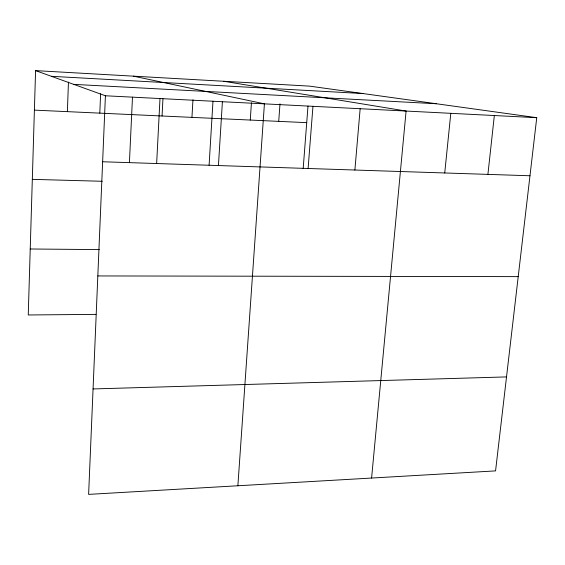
<?xml version="1.0" encoding="UTF-8"?>
<svg xmlns="http://www.w3.org/2000/svg" width="565" height="565" viewBox="0 0 565 565"><rect width="100%" height="100%" fill="white"/><g stroke="black" fill="none" stroke-linecap="round" stroke-linejoin="round"><path stroke-width="0.85" d="M35.581 70.618L105.415 95.775L88.62 494.382L495.562 470.892L536.75 117.689L309.528 86.127L35.581 70.618L28.25 314.973L95.902 314.38M67.39 111.644L68.45 82.066M99.807 113.134L100.612 93.741M129.42 162.607L132.485 97.131M156.646 163.532L159.994 98.55M162.056 116.002L162.96 98.677M191.952 117.379L192.955 99.8M209.092 165.248L212.977 101.241M218.436 165.524L222.433 101.305M250.267 120.055L251.432 102.781M237.872 485.766L264.42 103.854L133.467 76.162M278.722 121.369L279.986 103.826M303.172 168.667L307.989 106.128M308.109 168.497L312.954 106.319M354.884 170.03L360.159 108.72M371.593 478.047L406.094 111.051L223.684 81.268M444.733 172.975L450.799 113.325M487.906 174.387L494.34 115.535M93.063 388.946L506.523 376.911M97.823 275.939L518.218 276.631M30.227 248.988L99.369 249.603M32.318 179.359L102.258 181.28M102.632 161.76L529.977 175.764M34.394 110.126L306.717 122.654M105.415 95.775L536.75 117.689M73.74 84.369L436.448 103.755M51.373 76.31L362.9 93.543"/></g></svg>
